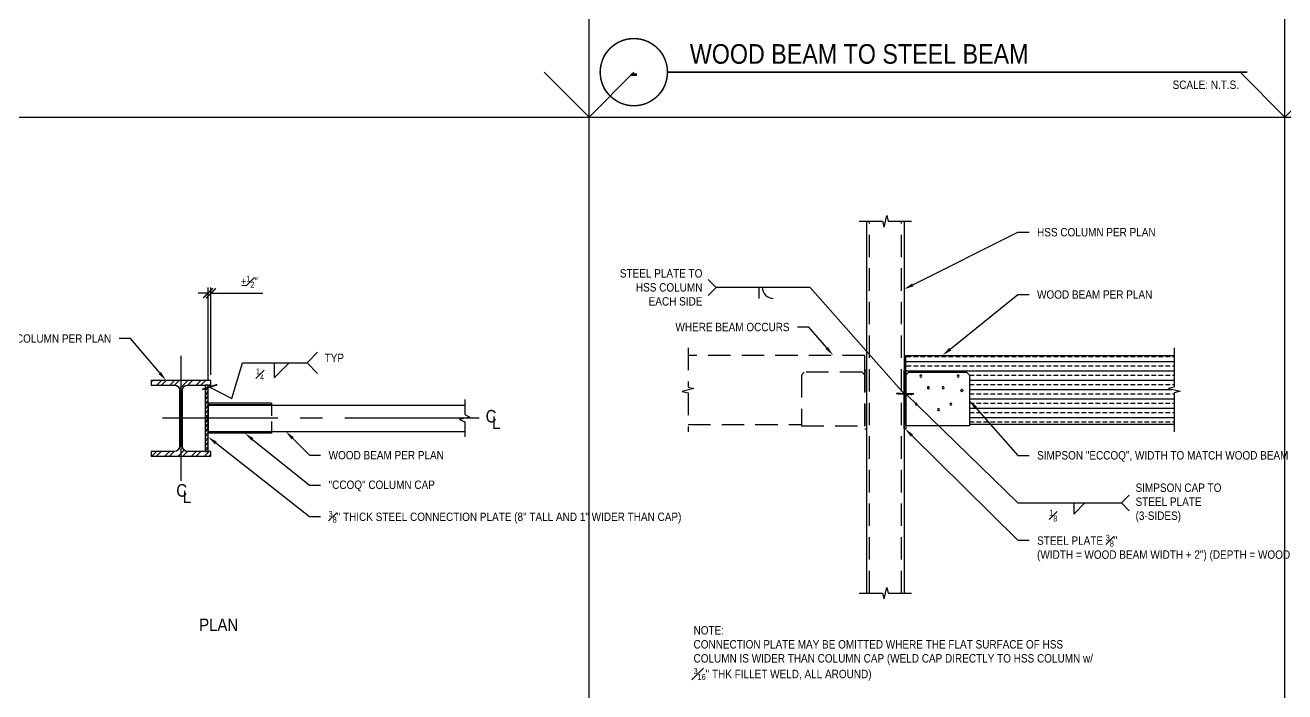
# Model space of a CAD drawing. Header units: inches. Extents: x -16404 to 14624, y -1591 to 16152.
# Drawn here: x -8031.8 to -7863.1, y 8363.1 to 8452.3 of the extents above; entities that cross this region are included whole.
import ezdxf
from ezdxf import colors
from ezdxf.entities.mleader import LeaderData, LeaderLine
from ezdxf.enums import TextEntityAlignment as Align
from ezdxf.math import Vec2, Vec3

# ---------------------------------------------------------------- set-up
doc = ezdxf.new("R2010")
doc.units = ezdxf.units.IN
doc.header["$LTSCALE"] = 24
doc.header["$MEASUREMENT"] = 0
for name, pattern in [('CENTER2', [1.125, 0.75, -0.125, 0.125, -0.125]), ('DASHED2', [0.375, 0.25, -0.125]), ('HIDDEN2', [0.1875, 0.125, -0.0625]), ('HIDDEN4', [0.09375, 0.0625, -0.03125])]:
    doc.linetypes.add(name, pattern=pattern)
doc.layers.get('0').update_dxf_attribs({"linetype": 'CONTINUOUS'})
doc.layers.get('DefPoints').update_dxf_attribs({"color": 251, "linetype": 'CONTINUOUS'})
for name, color, linetype in [('S-ANNO-DIMS', 2, 'CONTINUOUS'), ('S-ANNO-NOTE', 4, 'CONTINUOUS'), ('S-BREAK', 2, 'CONTINUOUS'), ('S-GRID', 1, 'CENTER2'), ('S-REV-5', 2, 'CONTINUOUS'), ('S-SIMPSON', 2, 'CONTINUOUS'), ('S-STEEL', 4, 'CONTINUOUS'), ('S-WOOD', 3, 'CONTINUOUS')]:
    doc.layers.add(name, color=color, linetype=linetype)
doc.layers.add('S-ANNO-GRID-NONPLOT', color=251, linetype='CONTINUOUS', plot=False)
doc.layers.add('S-HATCH1', color=1, linetype='CONTINUOUS', transparency=0.5)
doc.styles.add('Arial', font='arial.ttf', dxfattribs={"width": 0.85})
doc.dimstyles.new('DIM-12$0', dxfattribs={"dimscale": 12, "dimtxt": 0.09375, "dimasz": 0.109375, "dimexe": 0.0625, "dimexo": 0.0625, "dimgap": 0.0625, "dimtad": 1, "dimdec": 4, "dimzin": 11, "dimdsep": 46, "dimlunit": 4, "dimtxsty": 'Arial', "dimblk": 'ARCHTICK', "dimblk1": 'ARCHTICK', "dimblk2": 'ARCHTICK', "dimsah": 1, "dimcen": 0.125, "dimdle": 0.0625, "dimclrd": 256, "dimclre": 256, "dimclrt": 4, "dimadec": 0, "dimazin": 0, "dimtfac": 0.75, "dimtdec": 4, "dimtofl": 0, "dimtmove": 0, "dimatfit": 3, "dimldrblk": 'ARCHTICK', "dimfxl": 1, "dimfrac": 1, "dimtolj": 1, "dimtzin": 11, "dimarcsym": 0})
doc.dimstyles.new('DIM-12$7', dxfattribs={"dimscale": 12, "dimtxt": 0.09375, "dimasz": 0.125, "dimexe": 0.0625, "dimexo": 0.0625, "dimgap": 0.0625, "dimtad": 1, "dimdec": 4, "dimzin": 11, "dimdsep": 46, "dimlunit": 4, "dimtxsty": 'Arial', "dimblk": 'ARCHTICK', "dimcen": 0.125, "dimclrd": 256, "dimclre": 256, "dimclrt": 4, "dimadec": 0, "dimazin": 0, "dimtfac": 0.75, "dimtdec": 4, "dimtofl": 0, "dimtmove": 0, "dimatfit": 3, "dimldrblk": 'ARCHTICK', "dimfxl": 1, "dimfrac": 1, "dimtolj": 1, "dimtzin": 11, "dimarcsym": 0})

# ---------------------------------------------------------------- blocks, each defined once
blk = doc.blocks.new('ECCQO44-Front')
for p, q in [((-3.872596089086073, 7.17104624741205), (-4.247596089086073, 6.79604624741205)), ((-4.247596089086073, 6.79604624741205), (-4.247596089086073, 0)), ((3.877403910913927, 7.17104624741205), (-3.872596089086073, 7.17104624741205)), ((3.877403910913927, 7.17104624741205), (4.252403910913927, 6.79604624741205)), ((4.25, 0), (4.25, 6.798450158326432)), ((-3.415683783141731, 4.7366362380194), (-3.243591670270462, 4.908728350890669)), ((-3.243591670270462, 4.564544125148132), (-3.415683783141731, 4.7366362380194)), ((-3.243591670270462, 4.908728350890669), (-3.071499557399193, 4.7366362380194)), ((-3.071499557399193, 4.7366362380194), (-3.243591670270462, 4.564544125148132)), ((-4.250000000000227, 0), (4.25, 0))]:
    blk.add_line(p, q)
for centre in [(-2.747596089086073, 6.67104624741205), (2.252403910913927, 6.67104624741205), (-0.7475960890860733, 5.10854624741205), (1.252403910913927, 5.10854624741205), (-1.747596089086073, 2.92104624741205), (-0.1225960890860733, 2.17104624741205), (2.877403910913927, 2.92104624741205)]:
    blk.add_circle(centre, 0.1328)
blk = doc.blocks.new('_ARCHTICK')
at = {"color": 0, "linetype": 'ByBlock', "const_width": 0.15}
blk.add_lwpolyline([(-0.5, -0.5), (0.5, 0.5)], dxfattribs=at)
blk = doc.blocks.new('*U321')
at = {"const_width": 0.1875}
for points in [[(-4.5, 1.2e-15, -1), (4.5, 0, 3.732050807568882)], [(-4.5, 0, 1), (4.5, 0, -3.732050807568882)]]:
    blk.add_lwpolyline(points, format="xyb", dxfattribs=at)
blk.add_lwpolyline([(4.5, 0), (82.20909887525063, 0)], dxfattribs=at)
blk.add_circle((0, 0), 4.5)
at = {"style": 'Arial', "width": 0.85}
for tag, p in [('DWG_TITLE_1', (7.5, 6.1875)), ('DWG_TITLE_2', (7.5, 2.4375))]:
    blk.add_attdef(tag, text='', height=2.625, dxfattribs=at).set_placement(p, align=Align.MIDDLE_LEFT)
blk.add_attdef('#', text='', height=3, dxfattribs=at).set_placement((0, 0), align=Align.MIDDLE_CENTER)
blk.add_attdef('SCALE', text='', height=1.125, dxfattribs=at).set_placement((81.08409887525063, -1.125), align=Align.TOP_RIGHT)
blk = doc.blocks.new('W10x45')
at = {"layer": 'S-HATCH1'}
h = blk.add_hatch(dxfattribs=at)
h.set_pattern_fill('STEEL', color=256, scale=10, style=0)
h.set_pattern_definition([(45, (-76.6489885611154, -482.8013184813135), (-0.8838834764831843, 0.8838834764831844), []), (45, (-76.6489885611154, -482.1763184813135), (-0.8838834764831843, 0.8838834764831844), [])])
edge = h.paths.add_edge_path()
edge.add_line((4, -5.0625), (4, -4.4375))
edge.add_line((4, -4.4375), (0.875, -4.4375))
edge.add_arc((0.875, -3.75), 0.6875, 180, 270, ccw=False)
edge.add_line((0.1875, -3.75), (0.1875, 3.75))
edge.add_arc((0.875, 3.75), 0.6875, 90, 180, ccw=False)
edge.add_line((0.875, 4.4375), (4, 4.4375))
edge.add_line((4, 4.4375), (4, 5.0625))
edge.add_line((4, 5.0625), (-4, 5.0625))
edge.add_line((-4, 5.0625), (-4, 4.4375))
edge.add_line((-4, 4.4375), (-0.875, 4.4375))
edge.add_arc((-0.875, 3.75), 0.6875, 0, 90, ccw=False)
edge.add_line((-0.1875, 3.75), (-0.1875, -3.75))
edge.add_arc((-0.875, -3.75), 0.6875, -90, 0, ccw=False)
edge.add_line((-0.875, -4.4375), (-4, -4.4375))
edge.add_line((-4, -4.4375), (-4, -5.0625))
edge.add_line((-4, -5.0625), (4, -5.0625))
at = {"layer": 'S-STEEL'}
blk.add_lwpolyline([(4, -5.0625), (4, -4.4375), (0.875, -4.4375, -0.4142135623730958), (0.1875, -3.75), (0.1875, 3.75, -0.4142135623730958), (0.875, 4.4375), (4, 4.4375), (4, 5.0625), (-4, 5.0625), (-4, 4.4375), (-0.875, 4.4375, -0.4142135623730952), (-0.1875, 3.75), (-0.1875, -3.75, -0.4142135623730952), (-0.875, -4.4375), (-4, -4.4375), (-4, -5.0625)], format="xyb", close=True, dxfattribs=at)
blk = doc.blocks.new('*D2045')
at = {"layer": 'DefPoints', "color": 0, "transparency": 16777216}
for p in [(-8006.937526545476, 8416.428959771758), (-8007.312526545476, 8404.115373291981), (-8006.937526545476, 8404.740373291981)]:
    blk.add_point(p, dxfattribs=at)
at = {"layer": 'S-ANNO-DIMS', "lineweight": -2, "transparency": 16777216}
for p, q in [((-8007.312526545476, 8416.428959771758), (-8008.625026545476, 8416.428959771758)), ((-8007.312526545476, 8404.865373291981), (-8007.312526545476, 8417.178959771758)), ((-8006.937526545476, 8405.490373291981), (-8006.937526545476, 8417.178959771758)), ((-8006.937526545476, 8416.428959771758), (-7999.985026463882, 8416.428959771758))]:
    blk.add_line(p, q, dxfattribs=at)
at = {"layer": 'S-ANNO-DIMS', "lineweight": -2, "transparency": 16777216, "xscale": 1.3125, "yscale": 1.3125, "zscale": 1.3125}
blk.add_blockref('_ARCHTICK', (-8007.312526545476, 8416.428959771758), dxfattribs=at)
at = {"layer": 'S-ANNO-DIMS', "lineweight": -2, "transparency": 16777216, "xscale": 1.3125, "yscale": 1.3125, "zscale": 1.3125, "rotation": 180}
blk.add_blockref('_ARCHTICK', (-8006.937526545476, 8416.428959771758), dxfattribs=at)
at = {"layer": 'S-ANNO-DIMS', "color": 4, "transparency": 16777216, "insert": (-8001.780551915792, 8417.969682827692), "char_height": 1.125, "attachment_point": 5, "style": 'Arial'}
blk.add_mtext('\\A1;%%P{\\H0.7x;\\S1#2;}"', dxfattribs=at)
blk = doc.blocks.new('Se_24x36_DETAILS_GRID')
for p, q in [((15.53484981254195, 15.33333333333345), (15.53484981254195, 23.00000000000012)), ((23.30227471881284, 15.3333333333334), (23.30227471881284, 23.00000000000007)), ((15.53484981254195, 15.33333333333344), (16.034849812564, 15.8333333333556)), ((23.3022747188129, 15.33333333333344), (23.80227471883495, 15.8333333333556)), ((7.76742490627095, 15.33333333333338), (15.5348498125419, 15.33333333333338)), ((15.53484981254189, 15.33333333333338), (23.30227471881284, 15.33333333333338)), ((15.53484981254195, 7.666666666666777), (15.53484981254195, 15.33333333333345)), ((23.30227471881284, 15.33333333333338), (31.06969962508379, 15.33333333333338)), ((23.30227471881284, 7.666666666666725), (23.30227471881284, 15.3333333333334))]:
    blk.add_line(p, q)
at = {"linetype": 'DASHED2', "ltscale": 0.5}
for p, q in [((15.53484981254189, 15.33333333333338), (15.03484981251985, 15.83333333335554)), ((23.30227471881284, 15.33333333333338), (22.80227471879079, 15.83333333335554))]:
    blk.add_line(p, q, dxfattribs=at)

msp = doc.modelspace()

# ---------------------------------------------------------------- hatches: boundary and pattern name
at = {"layer": 'S-HATCH1'}
h = msp.add_hatch(dxfattribs=at)
h.set_pattern_fill('ANSI33', color=252, scale=5, angle=135, style=0)
h.set_pattern_definition([(180, (-11819.05479316774, 2451.047914321987), (-2.220446049250313e-16, -1.25), []), (180, (-11819.67979316669, 2451.67291432094), (-2.220446049250313e-16, -1.25), [0.625, -0.3125])])
h.paths.add_polyline_path([(-7913.82283000106, 8408.099850135317), (-7913.82283000106, 8405.460666755767), (-7913.450233911972, 8405.833262844852), (-7905.700233911972, 8405.833262844852), (-7905.325233911972, 8405.458262844852), (-7905.325233911972, 8398.849526001319), (-7877.879697129789, 8398.849084874), (-7877.879553667524, 8403.09589393411), (-7877.10120247458, 8403.285180716462), (-7878.657904860473, 8403.663754281162), (-7877.879553667524, 8403.85304106351), (-7877.879553667524, 8408.099084869802)])
h = msp.add_hatch(dxfattribs=at)
h.set_pattern_fill('STEEL', color=256, scale=3.5, style=0)
h.set_pattern_definition([(45, (-8909.051824915921, 6421.717555836552), (-0.3093592167691145, 0.3093592167691145), []), (45, (-8909.051824915921, 6421.936305836552), (-0.3093592167691145, 0.3093592167691145), [])])
h.paths.add_polyline_path([(-8007.312526545476, 8395.240373291981), (-8007.312526545476, 8404.115373291981), (-8007.687526545476, 8404.115373291981), (-8007.687526545476, 8395.240373291981)])

# ---------------------------------------------------------------- linework, layer by layer
at = {"layer": 'S-ANNO-NOTE'}
msp.add_line((-7933.466485964123, 8415.695567249906), (-7933.466485964123, 8417.195567249906), dxfattribs=at)
for points in [[(-7940.299235462244, 8416.134907078125), (-7939.23857529047, 8417.195567249906), (-7940.299235462244, 8418.256227421687)], [(-7992.646679158213, 8405.686193403591), (-7994.060892720583, 8407.100406965965), (-7992.646679158213, 8408.514620528338)], [(-7998.463057407262, 8407.100406965965), (-7998.463057407262, 8405.100406965965), (-7996.463057407262, 8407.100406965965)], [(-7883.902856606466, 8387.277821518059), (-7884.96351677824, 8388.338481689836), (-7883.902856606466, 8389.399141861617)], [(-7891.346976271816, 8388.338481689836), (-7891.346976271816, 8386.838481689836), (-7889.846976271816, 8388.338481689836)]]:
    msp.add_lwpolyline(points, dxfattribs=at)
msp.add_arc((-7931.48560319134, 8417.301450022696), 1.609369641042838, 183.7722975406827, 266.2277024592129, dxfattribs=at)
at = {"layer": 'S-BREAK'}
for points in [[(-7920.073340558112, 8426.048849571052), (-7916.951914122772, 8426.048844344226), (-7916.76262734042, 8425.270493151278), (-7916.384053775721, 8426.827195537171), (-7916.194766993372, 8426.048844344226), (-7913.073340558076, 8426.048845955673)], [(-7877.879553667524, 8409.099084869802), (-7877.879553667524, 8403.85304106351), (-7878.657904860473, 8403.663754281162), (-7877.10120247458, 8403.285180716462), (-7877.879553667524, 8403.09589393411), (-7877.87973091098, 8397.849084874608)], [(-7920.073203302672, 8376.259406649748), (-7916.951776867332, 8376.259401422922), (-7916.762490084981, 8375.481050229973), (-7916.383916520281, 8377.037752615866), (-7916.194629737933, 8376.259401422922), (-7913.073203302662, 8376.259418864101)]]:
    msp.add_lwpolyline(points, dxfattribs=at)
at = {"layer": 'S-BREAK', "linetype": 'HIDDEN2'}
msp.add_lwpolyline([(-7943.003699878347, 8409.096680958886), (-7943.003699878347, 8403.850637152595), (-7942.225348685402, 8403.661350370247), (-7943.782051071292, 8403.282776805547), (-7943.003699878347, 8403.093490023199), (-7943.003522634895, 8397.846680963692)], dxfattribs=at)
at = {"layer": 'S-BREAK', "flags": 128}
msp.add_lwpolyline([(-7972.931981514343, 8402.177873291981), (-7972.931981514343, 8400.166575127285), (-7972.23945753754, 8399.846420757774), (-7973.623192991665, 8399.509325826188), (-7972.931981514343, 8399.189778226202), (-7972.931981514343, 8397.177873291981)], dxfattribs=at)
at = {"layer": 'S-GRID'}
for p, q in [((-8010.937526545476, 8391.311914600774), (-8010.937526545476, 8408.043831983188)), ((-7970.978976010589, 8399.677873291981), (-8013.412490537543, 8399.677873291981))]:
    msp.add_line(p, q, dxfattribs=at)
at = {"layer": 'S-SIMPSON', "color": 1, "linetype": 'HIDDEN2'}
for p, q in [((-7927.448576604202, 8405.830858933936), (-7927.823576604202, 8405.455858933936)), ((-7927.823576604202, 8405.455858933936), (-7927.823576604202, 8398.659812686525)), ((-7919.698576604202, 8405.830858933936), (-7927.448576604202, 8405.830858933936)), ((-7919.698576604202, 8405.830858933936), (-7919.323576604202, 8405.455858933936)), ((-7919.325980515117, 8398.659812686525), (-7919.325980515117, 8405.458262844852)), ((-7927.825980515117, 8398.659812686525), (-7919.325980515117, 8398.659812686525))]:
    msp.add_line(p, q, dxfattribs=at)
at = {"layer": 'S-SIMPSON', "linetype": 'Continuous'}
for p, q in [((-7998.812527608989, 8401.677873291981), (-8007.312526545476, 8401.677873291981)), ((-8007.312526545476, 8401.677873291981), (-8007.312526545476, 8397.677873291981)), ((-7998.812527608989, 8401.490373291981), (-8007.312526545476, 8401.490373291981)), ((-7998.812527608989, 8401.677873291981), (-7998.812527608989, 8401.490373291981)), ((-7998.812527608989, 8397.865373291981), (-8007.312526545476, 8397.865373291981)), ((-7998.812527608989, 8397.677873291981), (-8007.312526545476, 8397.677873291981)), ((-7998.812527608989, 8397.865373291981), (-7998.812527608989, 8397.677873291981))]:
    msp.add_line(p, q, dxfattribs=at)
at = {"layer": 'S-SIMPSON', "linetype": 'HIDDEN4'}
msp.add_line((-7998.812527608989, 8401.490373291981), (-7998.812527608989, 8397.865373291981), dxfattribs=at)
at = {"layer": 'S-STEEL'}
for p, q in [((-7919.073203302658, 8376.259402694363), (-7919.073340558098, 8426.048845615667)), ((-7914.073340558083, 8426.048846592657), (-7914.073203302658, 8376.259416107383))]:
    msp.add_line(p, q, dxfattribs=at)
at = {"layer": 'S-STEEL', "color": 2, "linetype": 'HIDDEN2'}
for p, q in [((-7918.724185428622, 8376.259402931915), (-7918.724263338969, 8426.048841945121)), ((-7914.422298692378, 8376.259413983458), (-7914.422752658058, 8426.048852561751))]:
    msp.add_line(p, q, dxfattribs=at)
msp.add_lwpolyline([(-7919.073391909173, 8406.116343625745), (-7919.323576604202, 8406.116342302532), (-7919.323576604202, 8398.27567800212), (-7919.073391909173, 8398.275679325336)], close=True, dxfattribs=at)
at = {"layer": 'S-STEEL'}
for points in [[(-7914.075418607004, 8406.11874753666), (-7913.825233911972, 8406.118746213444), (-7913.825233911972, 8398.278081913035), (-7914.075418607004, 8398.278083236251)], [(-8007.312526545476, 8395.240373291981), (-8007.312526545476, 8404.115373291981), (-8007.687526545476, 8404.115373291981), (-8007.687526545476, 8395.240373291981)]]:
    msp.add_lwpolyline(points, close=True, dxfattribs=at)
at = {"layer": 'S-WOOD'}
for p, q in [((-8007.312526545476, 8401.427873291981), (-7972.931981514343, 8401.427873291981)), ((-8007.312526545476, 8397.927873291981), (-7972.931981514343, 8397.927873291981))]:
    msp.add_line(p, q, dxfattribs=at)
at = {"layer": 'S-WOOD', "linetype": 'Continuous'}
msp.add_line((-8007.312526545476, 8397.927873291981), (-8007.312526545476, 8401.427873291981), dxfattribs=at)
at = {"layer": 'S-WOOD', "color": 2, "linetype": 'HIDDEN2'}
for points in [[(-7919.325980515117, 8405.458262844852), (-7919.325980515117, 8408.097446224401), (-7943.003699878347, 8408.096680958886)], [(-7943.003525471642, 8398.846680963583), (-7927.823576604202, 8398.847122090403)]]:
    msp.add_lwpolyline(points, dxfattribs=at)
at = {"layer": 'S-WOOD', "color": 4}
for points in [[(-7913.82283000106, 8405.460666755767), (-7913.82283000106, 8408.099850135317), (-7877.879553667524, 8408.099084869802)], [(-7877.879728074229, 8398.849084874499), (-7905.325233911972, 8398.849526001319)]]:
    msp.add_lwpolyline(points, dxfattribs=at)

# ---------------------------------------------------------------- block references
at = {"layer": 'S-ANNO-GRID-NONPLOT', "xscale": 12, "yscale": 12, "zscale": 12}
msp.add_blockref('Se_24x36_DETAILS_GRID', (-8142.695007133178, 8256), dxfattribs=at)
at = {"layer": 'S-ANNO-NOTE'}
msp.add_blockref('*U321', (-7950.276809382412, 8446.02306007929), dxfattribs=at).add_auto_attribs({'#': '-', 'DWG_TITLE_2': 'WOOD BEAM TO STEEL BEAM', 'SCALE': 'SCALE: N.T.S.'})
at = {"layer": 'S-REV-5'}
msp.add_blockref('W10x45', (-8010.937526545476, 8399.677873291981), dxfattribs=at)
at = {"layer": 'S-SIMPSON', "xscale": -1}
msp.add_blockref('ECCQO44-Front', (-7909.57283000106, 8398.66221659744), dxfattribs=at)

# ---------------------------------------------------------------- texts
at = {"layer": 'S-ANNO-NOTE', "char_height": 1.125, "style": 'Arial'}
for s, insert, width, attachment_point in [('STEEL PLATE TO HSS COLUMN EACH SIDE', (-7941.090994235674, 8417.195567249906), 12.66387083000518, 6), ('SIMPSON CAP TO STEEL PLATE {\\C4;(3-SIDES)}', (-7883.059237130139, 8388.33848168984), 14.14282392298628, 4), ('\\A1;{\\H0.7x;\\S1#8;}', (-7893.549083380542, 8387.4388399302), 3.657070792400191, 3), ('NOTE:\\P{\\A1;\\C4;CONNECTION PLATE MAY BE OMITTED WHERE THE FLAT SURFACE OF HSS COLUMN IS WIDER THAN COLUMN CAP (WELD CAP DIRECTLY TO HSS COLUMN w/ \\H0.7x;\\S3#16;\\H1.4286x;" THK FILLET WELD, ALL AROUND)}', (-7942.276765263254, 8364.534595957179), 52.16189985991105, 7)]:
    msp.add_mtext(s, dxfattribs=dict(at, insert=insert, width=width, attachment_point=attachment_point))
at = {"layer": 'S-ANNO-NOTE', "color": 4, "style": 'Arial'}
for s, insert, char_height, width, attachment_point in [('TYP', (-7991.698521821876, 8408.321989299817), 1.125, 18.02131041320126, 1), ('\\A1;{\\H0.7x;\\S1#4;}', (-8000.898403856401, 8406.342547757864), 1.125, 21.33539774703468, 1), ('C', (-7969.403508663381, 8399.939500518609), 1.6875, 13.734375, 5), ('L', (-7968.698143034148, 8399.094540813348), 1.6875, 13.734375, 5), ('C', (-8010.849603934981, 8390.002773723354), 1.6875, 13.734375, 5), ('L', (-8010.144238305747, 8389.157814018094), 1.6875, 13.734375, 5)]:
    msp.add_mtext(s, dxfattribs=dict(at, insert=insert, char_height=char_height, width=width, attachment_point=attachment_point))
at = {"layer": 'S-ANNO-NOTE', "color": 6, "insert": (-8006.173537049479, 8372.019953423012), "char_height": 1.6875, "width": 33.3125, "attachment_point": 5, "style": 'Arial'}
msp.add_mtext(' PLAN', dxfattribs=at)

# ---------------------------------------------------------------- dimensions: what is measured, and where the dimension line sits
at = {"layer": 'S-ANNO-DIMS'}
dim = msp.add_linear_dim(base=(-8006.937526545476, 8416.428959771758), p1=(-8007.312526545476, 8404.115373291981), p2=(-8006.937526545476, 8404.740373291981), text='%%P{\\H0.7x;\\S1#2;}"', dimstyle='DIM-12$0', dxfattribs=at)
dim.commit()
dim.dimension.update_dxf_attribs({"geometry": '*D2045', "text_midpoint": (-8001.780551915792, 8416.428959771758), "dimtype": 160})

# ---------------------------------------------------------------- leaders
for points in [[(-7914.075411163474, 8402.940469003835), (-7926.646043851539, 8417.195567249906), (-7939.23857529047, 8417.195567249906)], [(-8007.097286727807, 8403.857637353998), (-8004.12070844218, 8402.339993850976), (-8002.718630707564, 8407.100406965965), (-7994.060892720583, 8407.100406965965)], [(-7913.825233911972, 8402.942805449333), (-7898.835625462474, 8388.338481689836), (-7884.96351677824, 8388.338481689836)]]:
    msp.add_leader(points, dimstyle='DIM-12$7', dxfattribs=at)
at = {"layer": 'S-ANNO-NOTE'}
ml = msp.add_multileader_mtext('Standard', dxfattribs=at)
ml.set_content('{\\C256;HSS COLUMN PER PLAN}', color=4, style='Arial')
ml.set_leader_properties(color=2)
ml.build(insert=Vec2(0, 0))
ml.multileader.update_dxf_attribs({"dogleg_length": 0.36, "arrow_head_size": 1.3125, "scale": 12})
ctx = ml.context
ctx.base_point, ctx.scale, ctx.char_height, ctx.arrow_head_size, ctx.landing_gap_size, ctx.plane_origin = Vec3(-7897.335625462474, 8424.590768649115), 12, 1.125, 1.3125, 1.08, Vec3(-7942.542411105689, 8722.925590495175)
notes = []
notes.append((ctx, [(0, (1, 1, 0), (-7898.835625462474, 8424.590768649115), (1, 0), 1.500000000000008, [(0, [(-7914.073329918858, 8416.953300355712)], 0, [])])]))
ctx.mtext.insert, ctx.mtext.width, ctx.mtext.flow_direction = Vec3(-7896.255625462476, 8425.153268649115), 14.70136167018791, 5
ml = msp.add_multileader_mtext('Standard', dxfattribs=at)
ml.set_content('{\\C256;WOOD BEAM PER PLAN}', color=4, style='Arial')
ml.set_leader_properties(color=2)
ml.build(insert=Vec2(0, 0))
ml.multileader.update_dxf_attribs({"dogleg_length": 0.36, "arrow_head_size": 1.3125, "scale": 12})
ctx = ml.context
ctx.base_point, ctx.scale, ctx.char_height, ctx.arrow_head_size, ctx.landing_gap_size, ctx.plane_origin = Vec3(-7897.335625462474, 8416.239066493239), 12, 1.125, 1.3125, 1.08, Vec3(-7942.542411105689, 8714.573888339299)
notes.append((ctx, [(0, (1, 1, 0), (-7898.835625462474, 8416.239066493239), (1, 0), 1.500000000000008, [(0, [(-7908.921912336446, 8408.099850135317)], 0, [])])]))
ctx.mtext.insert, ctx.mtext.width, ctx.mtext.flow_direction = Vec3(-7896.255625462476, 8416.811158921613), 16.82970056298109, 5
ml = msp.add_multileader_mtext('Standard', dxfattribs=at)
ml.set_content('{\\C256;WHERE BEAM OCCURS}', color=4, style='Arial')
ml.set_leader_properties(color=2)
ml.build(insert=Vec2(0, 0))
ml.multileader.update_dxf_attribs({"dogleg_length": 0.36, "arrow_head_size": 1.3125, "scale": 12})
ctx = ml.context
ctx.base_point, ctx.scale, ctx.char_height, ctx.arrow_head_size, ctx.landing_gap_size, ctx.plane_origin = Vec3(-7939.506662048167, 8411.885925451897), 12, 1.125, 1.3125, 1.08, Vec3(-7882.941662119236, 8093.512265879594)
ctx.text_align_type = 2
notes.append((ctx, [(0, (1, 1, 0), (-7926.834690697553, 8411.885925451897), (-1, 0), 1.500000000000008, [(0, [(-7923.576285535641, 8408.097308854252)], 0, [])])]))
ctx.mtext.insert, ctx.mtext.width, ctx.mtext.alignment, ctx.mtext.flow_direction = Vec3(-7929.414690697555, 8412.458017880275), 14.70136167018791, 3, 5
ml = msp.add_multileader_mtext('Standard', dxfattribs=at)
ml.set_content('STEEL COLUMN PER PLAN', color=4, style='Arial')
ml.set_leader_properties(color=2)
ml.build(insert=Vec2(0, 0))
ml.multileader.update_dxf_attribs({"dogleg_length": 0.36, "arrow_head_size": 1.3125, "scale": 12})
ctx = ml.context
ctx.base_point, ctx.scale, ctx.char_height, ctx.arrow_head_size, ctx.landing_gap_size, ctx.plane_origin = Vec3(-8031.599421421307, 8410.354190312803), 12, 1.125, 1.3125, 1.08, Vec3(-7995.29600264195, 8712.91029767595)
ctx.text_align_type = 2
notes.append((ctx, [(0, (1, 1, 0), (-8017.716808870147, 8410.354190312803), (-1, 0), 1.500000000000008, [(0, [(-8012.937526545476, 8404.740373291981)], 0, [])])]))
ctx.mtext.insert, ctx.mtext.width, ctx.mtext.alignment, ctx.mtext.flow_direction = Vec3(-8020.296808870149, 8410.917074009936), 10.29387278308322, 3, 5
ml = msp.add_multileader_mtext('Standard', dxfattribs=at)
ml.set_content('{\\C256;SIMPSON "ECCOQ", WIDTH TO MATCH WOOD BEAM}', color=4, style='Arial')
ml.set_leader_properties(color=2)
ml.build(insert=Vec2(0, 0))
ml.multileader.update_dxf_attribs({"dogleg_length": 0.36, "arrow_head_size": 1.3125, "scale": 12})
ctx = ml.context
ctx.base_point, ctx.scale, ctx.char_height, ctx.arrow_head_size, ctx.landing_gap_size, ctx.plane_origin = Vec3(-7897.335625462474, 8394.708037363496), 12, 1.125, 1.3125, 1.08, Vec3(-7942.542411105689, 8694.995029510272)
notes.append((ctx, [(0, (1, 1, 0), (-7898.835625462474, 8394.708037363496), (1, 0), 1.500000000000008, [(0, [(-7905.325233911972, 8402.060239721144)], 0, [])])]))
ctx.mtext.insert, ctx.mtext.width, ctx.mtext.flow_direction = Vec3(-7896.255625462476, 8395.280129791874), 20.08409388614564, 5
ml = msp.add_multileader_mtext('Standard', dxfattribs=at)
ml.set_content('\\A1;{\\H0.7x;\\S3#8;\\H1.4286x;" THICK STEEL CONNECTION PLATE (8" TALL AND 1" WIDER THAN CAP)}', color=4, style='Arial')
ml.set_leader_properties(color=2)
ml.build(insert=Vec2(0, 0))
ml.multileader.update_dxf_attribs({"dogleg_length": 0.36, "arrow_head_size": 1.3125, "scale": 12})
ctx = ml.context
ctx.base_point, ctx.scale, ctx.char_height, ctx.arrow_head_size, ctx.landing_gap_size, ctx.plane_origin = Vec3(-7992.247116403065, 8386.545109892853), 12, 1.125, 1.3125, 1.08, Vec3(-8037.45390204628, 8684.879931738913)
notes.append((ctx, [(0, (1, 1, 0), (-7993.747116403065, 8386.545109892853), (1, 0), 1.500000000000008, [(0, [(-8007.312526545476, 8397.177873291981)], 0, [])])]))
ctx.mtext.insert, ctx.mtext.width, ctx.mtext.flow_direction = Vec3(-7991.167116403067, 8387.272986665532), 19.14446007810368, 5
ml = msp.add_multileader_mtext('Standard', dxfattribs=at)
ml.set_content('"CCOQ" COLUMN CAP', color=4, style='Arial')
ml.set_leader_properties(color=2)
ml.build(insert=Vec2(0, 0))
ml.multileader.update_dxf_attribs({"dogleg_length": 0.36, "arrow_head_size": 1.3125, "scale": 12})
ctx = ml.context
ctx.base_point, ctx.scale, ctx.char_height, ctx.arrow_head_size, ctx.landing_gap_size, ctx.plane_origin = Vec3(-7992.247116403065, 8390.732832878006), 12, 1.125, 1.3125, 1.08, Vec3(-8037.45390204628, 8689.067654724066)
notes.append((ctx, [(0, (1, 1, 0), (-7993.747116403065, 8390.732832878006), (1, 0), 1.500000000000008, [(0, [(-8002.391679033091, 8397.677873291981)], 0, [])])]))
ctx.mtext.insert, ctx.mtext.width, ctx.mtext.flow_direction = Vec3(-7991.167116403067, 8391.339074351403), 16.69121239362903, 5
ml = msp.add_multileader_mtext('Standard', dxfattribs=at)
ml.set_content('WOOD BEAM PER PLAN', color=4, style='Arial')
ml.set_leader_properties(color=2)
ml.build(insert=Vec2(0, 0))
ml.multileader.update_dxf_attribs({"dogleg_length": 0.36, "arrow_head_size": 1.3125, "scale": 12})
ctx = ml.context
ctx.base_point, ctx.scale, ctx.char_height, ctx.arrow_head_size, ctx.landing_gap_size, ctx.plane_origin = Vec3(-7992.247116403065, 8394.730119436183), 12, 1.125, 1.3125, 1.08, Vec3(-8037.45390204628, 8694.41884843132)
notes.append((ctx, [(0, (1, 1, 0), (-7993.747116403065, 8394.730119436183), (1, 0), 1.500000000000008, [(0, [(-7996.915339780338, 8397.927873291981)], 0, [])])]))
ctx.mtext.insert, ctx.mtext.width, ctx.mtext.flow_direction = Vec3(-7991.167116403067, 8395.302211864557), 19.95535914333777, 5
ml = msp.add_multileader_mtext('Standard', dxfattribs=at)
ml.set_content('\\A1;STEEL PLATE {\\H0.7x;\\S3#8;\\H1.42857x;" \\P(WIDTH = WOOD BEAM WIDTH + 2") (DEPTH = WOOD OR STEEL BEAM DEPTH, WHICHEVER IS LARGER)}', color=4, style='Arial')
ml.set_leader_properties(color=2)
ml.build(insert=Vec2(0, 0))
ml.multileader.update_dxf_attribs({"dogleg_length": 0.36, "arrow_head_size": 1.3125, "scale": 12})
ctx = ml.context
ctx.base_point, ctx.scale, ctx.char_height, ctx.arrow_head_size, ctx.landing_gap_size, ctx.plane_origin = Vec3(-7897.335625462474, 8383.358255915544), 12, 1.125, 1.3125, 1.08, Vec3(-7942.542411105689, 8680.142189992835)
notes.append((ctx, [(0, (1, 1, 0), (-7898.835625462474, 8383.358255915544), (1, 0), 1.500000000000008, [(0, [(-7913.950326259488, 8398.278082574641)], 0, [])])]))
ctx.mtext.insert, ctx.mtext.width, ctx.mtext.flow_direction = Vec3(-7896.255625462476, 8384.086129215382), 28.36732031885367, 5
for ctx, leaders in notes:
    for number, flags, end, landing, length, lines in leaders:
        leader = LeaderData()
        leader.index, (leader.has_last_leader_line, leader.has_dogleg_vector, leader.attachment_direction) = number, flags
        leader.last_leader_point, leader.dogleg_vector, leader.dogleg_length = Vec3(end), Vec3(landing), length
        for number, points, colour, breaks in lines:
            line = LeaderLine()
            line.index, line.vertices, line.color, line.breaks = number, Vec3.list(points), colors.encode_raw_color(colour), breaks
            leader.lines.append(line)
        ctx.leaders.append(leader)

doc.saveas('drawing.dxf')
